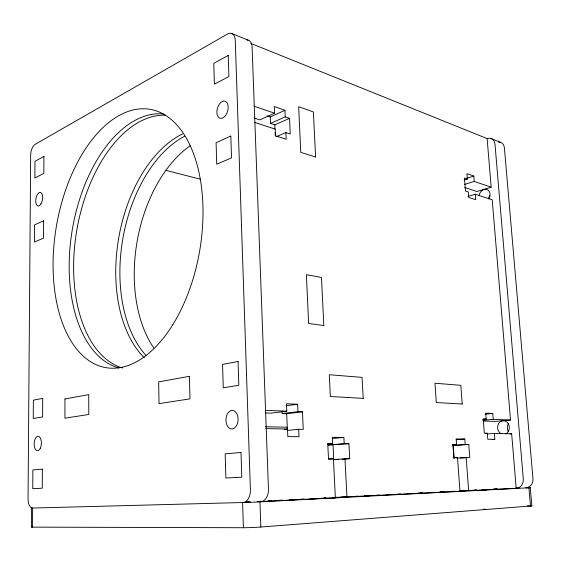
<?xml version="1.0" encoding="UTF-8"?>
<svg xmlns="http://www.w3.org/2000/svg" width="561" height="561" viewBox="0 0 561 561"><rect width="100%" height="100%" fill="white"/><g stroke="black" fill="none" stroke-linecap="round" stroke-linejoin="round"><path stroke-width="0.84" d="M498.427 142.024A8.597 6.725 -63.1 0 1 504.395 147.887L532.95 478.512A9.018 7.742 77.9 0 1 525.895 487.804L530.278 487.705L531.842 505.917L260.851 527.031A12.244 0.477 -2.4 0 1 243.418 527.726L31.584 527.13L31.43 508.084L31.795 508.049M32.51 527.151L32.643 508.077A9.474 4.684 -88.7 0 1 28.05 498.785L30.666 155.102A8.78 4.144 -78.9 0 1 35.098 144.366L227.535 34.011A11.627 6.718 -71.9 0 1 235.262 40.308L250.402 489.795A12.454 8.127 88.5 0 1 242.604 502.6L243.418 527.726M284.96 110.293L270.276 116.954L270.535 123.434L285.24 116.863L284.96 110.293L274.287 106.569L274.553 113.21L259.862 119.914L254.105 118.013M270.535 123.434L274.841 124.851L289.553 118.336L290.247 134.016L285.872 132.592L276.545 136.589M466.647 178.328L473.814 176.063L474.241 181.427L491.17 187.213L487.13 138.581L250.809 43.386M464.15 180.081L467.348 179.071L466.92 173.665L473.814 176.063M464.669 184.408L474.241 181.427M491.17 187.213L476.913 191.511L464.753 187.5M468.063 196.427L475.265 194.274L492.221 199.793L510.517 420.014L495.356 421.416L483.182 420.967M31.297 527.067L31.661 526.982M286.04 405.785L297.646 404.271L297.961 411.641L302.47 411.816L303.242 429.389L298.669 429.291L287.828 430.413M297.646 404.271L286.482 403.745L286.79 411.199L271.019 413.162L265.851 412.973M282.092 411.157L282.183 413.569L297.961 411.641M282.183 413.569L286.685 413.738L302.47 411.816M284.189 429.41L287.52 429.06L287.828 436.584L298.992 436.731L298.669 429.291M485.146 414.214L492.768 413.45L493.238 419.333L510.517 420.014M482.79 419.376L486.191 419.053L485.728 413.12L492.768 413.45M530.278 487.705L251.097 502.312L31.43 508.084M483.056 420.294L493.238 419.333M332.175 438.506L343.872 437.454L344.195 443.688L348.935 443.716L349.72 458.66L342.161 459.178M327.659 444.039L332.68 443.611L332.364 437.3L343.872 437.454M328.22 443.485L328.297 445.02L344.195 443.688M328.297 445.02L348.935 443.716M485.602 433.408L487.313 433.267L487.775 439.242L494.837 439.333L494.36 433.415L487.551 433.969M509.97 433.912L511.66 433.779L516.19 488.308L459.915 491.064M456.191 439.726L464.81 439.046L465.216 444.459L468.786 444.48L469.76 457.453L456.654 458.078M492.278 439.529L494.837 439.333M483.561 509.227L485.202 509.1M452.229 444.726L456.556 444.403L456.163 438.933L464.81 439.046M452.264 445.413L465.216 444.459M468.786 444.48L453.26 445.623L454.186 458.414M325.59 497.937L324.567 498.028L325.822 498.028M328.388 459.171L333.43 458.828L335.352 497.754L257.19 501.751M333.213 459.515L349.72 458.66M338.809 459.403L333.767 459.747L333.045 445.041M453.169 457.846L457.517 457.58L459.957 491.247L332.547 497.565L336.859 497.305M460.237 458.042L466.296 457.664M246.37 501.997L249.827 501.815M257.597 501.415L261.054 501.232M267.962 500.875L271.412 500.7M279.182 500.293L282.639 500.117M289.497 499.76L292.863 499.585M300.43 499.192L303.789 499.017M310.661 498.666L314.952 498.441M341.158 497.081L347.112 496.773M354.601 496.387L357.932 496.212M364.832 495.854L369.194 495.629M375.302 495.314L379.664 495.083M386.641 494.725L390.133 494.543M397.111 494.178L400.603 494.003M407.581 493.638L411.073 493.456M418.05 493.098L422.377 492.874M429.193 492.516L432.601 492.341M440.048 491.955L444.193 491.738M460.567 490.889L465.616 490.63M472.222 490.286L476.436 490.069L474.697 490.16M482.516 489.753L486.864 489.529M493.813 489.171L497.284 488.989M451.682 491.394L454.676 491.233M459.515 491.219L463.863 490.987L460.735 491.043M333.367 497.775L341.572 497.348L332.771 497.6M453.744 491.436L450.595 491.534M504.907 488.484L508.406 488.372M515.405 488.14L518.897 488.028M493.498 489.045L496.99 488.933M504.844 488.673L508.336 488.561M482.502 489.907L486.836 489.774M463.961 490.714L465.707 490.658M471.794 490.468L476.149 490.328M451.198 491.52L454.705 491.408M440.09 492.109L444.256 491.976M420.673 492.958L422.342 492.909M429.859 492.677L433.204 492.572M364.671 495.973L368.893 495.854M345.45 496.857L347.14 496.808M353.914 496.611L358.149 496.485M321.79 498.147L326.025 498.021M332.806 497.831L335.352 497.754M311.425 498.806L315.661 498.687M289.511 499.802L294.602 499.662M300.528 499.493L303.922 499.402M246.335 502.039L250.199 501.934M527.424 505.847L531.842 505.917M333.43 458.828L328.508 458.877L327.764 443.583L332.68 443.611M457.517 457.58L453.828 457.615L452.874 444.375L456.556 444.403M265.872 428.604L287.52 429.06M487.313 433.267L484.332 433.204L483.217 418.934L486.191 419.053M494.36 433.415L511.66 433.779M265.367 426.725L287.127 427.223M265.199 410.343L286.79 411.199M165.635 170.32L200.417 179.197M254.561 122.389L275.213 129.114L275.486 135.818L286.159 139.219L285.872 132.592M266.994 115.854L270.276 116.954M253.958 106.176L274.553 113.21M285.24 116.863L289.553 118.336M467.348 179.071L464.438 178.075L465.455 191.077L468.33 192.009L468.758 197.458L475.7 199.674L475.265 194.274M231.251 33.302L248.046 40.104M490.798 138.413L500.216 142.228M528.932 487.797L530.496 506.092M466.184 457.488L468.652 490.791M344.966 458.709L346.95 497.151M274.841 124.851L275.016 129.142M275.156 132.578L275.297 136.007M286.685 413.738L287.323 429.291M259.96 501.906L260.851 527.031M260.683 501.66A12.23 8.149 88.2 0 0 268.467 489.073L252.092 47.033A11.437 6.753 -71.6 0 0 246.847 39.992M487.13 138.581A8.703 6.746 -63.7 0 1 494.984 144.121L523.294 478.898A9.137 7.784 78.7 0 1 516.19 488.308M118.722 367.925A129.093 73.316 -80.3 0 1 72.544 228.208A129.093 73.316 -80.3 0 1 163.447 113.967M479.073 195.579A6.655 5.308 -66.8 0 1 486.857 189.394A6.655 5.308 -66.8 0 1 488.792 198.903M488.596 198.685A6.571 5.294 -66.3 0 1 489.781 195.509M500.994 433.709A6.858 5.891 86.1 0 1 498.946 423.05A6.858 5.891 86.1 0 1 508.294 423.723A6.858 5.891 86.1 0 1 505.503 434.032M508.378 431.619A6.774 5.862 85.6 0 1 508.624 423.429M153.854 348.065A121.302 75.328 -79.9 0 1 190.214 145.734M146.148 355.611A123.013 74.957 -80 0 1 122.88 238.516A123.013 74.957 -80 0 1 184.597 136.211M122.635 368.037A128.553 73.484 -80.2 0 1 76.752 230.522A128.553 73.484 -80.2 0 1 165.509 115.194M144.261 357.729A123.511 74.844 -80 0 1 118.637 238.432A123.511 74.844 -80 0 1 182.641 133.876M64.95 398.962L64.936 418.169L88.806 414.481L88.736 394.635L64.95 398.962M42.355 469.122L42.264 488.189L32.769 488.715L32.896 469.915L42.355 469.122M42.713 398.387L42.615 416.956L33.246 418.464L33.365 400.154L42.713 398.387M43.597 220.803L43.506 238.145L34.438 242.015L34.551 224.898L43.597 220.803M43.919 156.435L43.835 173.335L34.866 178.026L34.978 161.33L43.919 156.435M228.222 55.427L213.776 63.344L214.386 84.136L228.902 76.548L228.222 55.427M230.816 136.064L216.097 142.725L216.721 164.198L231.518 157.879L230.816 136.064M238.067 361.48L222.57 364.405L223.25 387.812L238.832 385.302L238.067 361.48M189.45 376.298L158.665 381.908L159.029 403.64L189.962 398.864L189.45 376.298M240.992 452.496L225.178 453.821L225.887 478.028L241.791 477.152L240.992 452.496M363.219 398.38L330.352 396.501L329.272 374.734L362.055 377.371L363.219 398.38M462.215 404.025L436.311 402.553L434.971 383.233L460.826 385.316L462.215 404.025M323.816 325.52L308.627 323.501L306.383 274.68L321.467 277.45L323.816 325.52M315.591 156.975L300.766 152.382L298.669 106.695L313.389 111.955L315.591 156.975M40.925 203.987A6.865 3.317 -80 0 0 40.96 192.619A6.865 3.317 -80 0 0 35.722 200.901A6.865 3.317 -80 0 0 40.925 203.987M40.322 448.26A7.237 3.625 -87.2 0 0 38.73 436.402A7.237 3.625 -87.2 0 0 34.249 445.841A7.237 3.625 -87.2 0 0 40.322 448.26M225.592 115.426A8.899 5.301 -74 0 0 225.094 101.204A8.899 5.301 -74 0 0 216.876 112.53A8.899 5.301 -74 0 0 225.592 115.426M236.553 425.652A9.313 6.066 -87.8 0 0 233.285 410.498A9.313 6.066 -87.8 0 0 226.258 422.854A9.313 6.066 -87.8 0 0 236.553 425.652M172.858 324.609A131.036 72.685 -80.3 0 0 157.613 111.38A131.036 72.685 -80.3 0 0 53.583 279.469A131.036 72.685 -80.3 0 0 172.858 324.609"/></g></svg>
